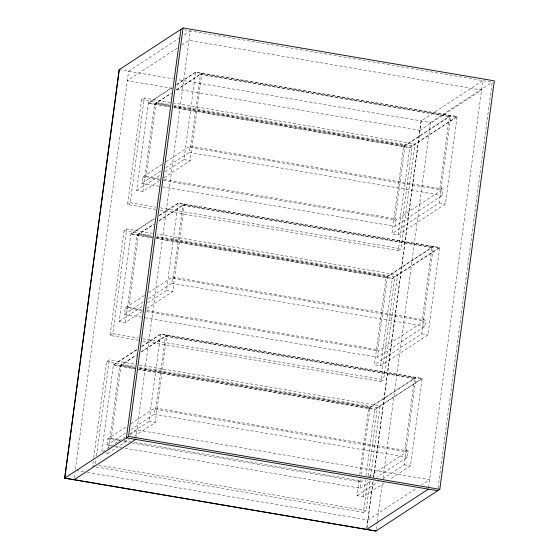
<?xml version="1.0" encoding="UTF-8"?>
<svg xmlns="http://www.w3.org/2000/svg" width="559" height="559" viewBox="0 0 559 559"><rect width="100%" height="100%" fill="white"/><g stroke="black" fill="none" stroke-linecap="round" stroke-linejoin="round"><path stroke-width="0.42" stroke-dasharray="2.79 2.1" d="M74.249 478.036L75.018 472.774M75.409 469.364L128.598 71.21M93.29 461.196L92.598 466.388L94.639 465.053M93.751 457.73L106.573 361.645L109.291 359.87L135.082 364.251M138.436 340.284L110.067 335.463L124.042 230.72L126.76 228.945L152.551 233.327M155.905 209.359L127.536 204.538L141.511 99.795L144.229 98.021L170.02 102.402M95.435 463.746L96.008 459.414M96.469 455.955L109.291 359.87M110.067 335.463L112.785 333.688L126.76 228.945M127.536 204.538L130.254 202.763L144.229 98.021M136.689 349.641L113.4 364.852L101.731 452.315L125.02 437.096M142.168 311.51L125.426 322.445L119.2 321.383L130.869 233.928L154.158 218.716M159.636 180.585L142.894 191.52L136.669 190.458L148.338 103.003L171.627 87.791M111.22 445.893L106.93 445.16L107.768 438.878L126.69 426.517M141.567 317.156L124.398 314.235L125.237 307.953L144.886 295.117M159.035 186.224L141.867 183.31L142.706 177.028L162.355 164.185M105.623 452.972L107.957 453.37L108.187 451.644M108.649 448.192L119.626 365.914L136.361 354.979M125.426 322.445L137.095 234.983L153.837 224.047M142.894 191.52L154.563 104.058L171.306 93.122M109.843 439.227L111.262 438.305L121.044 364.985L134.789 367.319M127.312 308.302L128.731 307.38L138.513 234.06L152.258 236.394M144.781 177.378L146.199 176.448L155.982 103.135L169.726 105.469M135.865 438.549L190.256 30.927L183.003 35.664M130.114 433.77L149.029 421.409L160.706 333.947L422.171 378.373L410.502 465.836L390.126 479.147M147.583 302.845L166.505 290.484L178.174 203.022L439.64 247.448L427.97 334.911L380.672 365.817L374.446 364.754L386.115 277.299L433.414 246.393L421.745 333.849L374.446 364.754M165.052 171.92L183.974 159.553L195.643 72.097L457.108 116.524L445.439 203.986L398.141 234.885L391.915 233.83L403.584 146.374L450.882 115.468L439.213 202.924L391.915 233.83M130.946 429.473L154.228 414.254L155.067 407.972L408.238 450.987L407.399 457.276L376.836 477.246M148.415 298.548L171.704 283.329L172.542 277.047L425.706 320.062L424.868 326.351L377.57 357.25L144.998 317.736M165.883 167.623L189.173 152.404L190.011 146.123L443.175 189.138L442.337 195.419L395.038 226.325L162.466 186.811M155.723 409.251L165.506 335.931L414.526 378.247L404.744 451.567L155.723 409.251L157.142 408.322M173.192 278.326L182.975 205.006L431.995 247.323L422.213 320.635L173.192 278.326L174.611 277.397M190.661 147.401L200.45 74.081L449.464 116.391L439.681 189.711L190.661 147.401L192.086 146.472M134.153 436.251L155.255 422.464L166.924 335.009L141.455 351.646M146.528 308.659L172.724 291.539L184.4 204.084L158.931 220.721M163.997 177.727L190.2 160.615L201.869 73.152L176.399 89.796M384.306 482.948L363.203 496.741L356.977 495.679L359.276 478.427M359.779 474.668L368.647 408.224L415.945 377.318L404.276 464.774L383.174 478.567M358.864 481.544L360.282 480.614L360.513 478.895M361.086 474.605L370.065 407.294L139.079 368.046M376.333 350.619L377.751 349.689L387.534 276.37L156.548 237.121M393.802 219.694L395.22 218.765L405.002 145.445L174.017 106.196M124.95 448.227L360.101 488.182L360.939 481.893L364.573 479.517M377.57 357.25L378.408 350.968L425.706 320.062M395.038 226.325L395.877 220.043L443.175 189.138M363.203 496.741L365.502 479.482M365.963 476.03L374.872 409.279L422.171 378.373M380.672 365.817L392.341 278.354L439.64 247.448M398.141 234.885L409.81 147.429L457.108 116.524M96.036 466.975L363.406 512.4L367.675 480.377M368.255 476.044L377.381 407.665L139.24 367.2M142.734 341.011L380.875 381.476L394.85 276.733L156.709 236.275M160.202 210.086L398.343 250.551L412.318 145.808L174.177 105.351M363.406 512.4L366.124 510.626L370.163 480.328M370.624 476.869L380.099 405.883L139.38 364.985M380.875 381.476L383.593 379.701L397.568 274.958L156.848 234.06M398.343 250.551L401.062 248.776L415.037 144.033L174.317 103.129M366.732 528.604L373.084 480.999M373.545 477.54L421.123 120.975L482.85 80.643L428.46 488.266M366.921 527.703L373.153 480.95M373.615 477.491L421.193 120.926M376.186 529.317L377.108 522.392M377.227 521.533L382.496 482.536M382.999 478.259L430.528 122.519L177.58 79.595M438.032 488.126L492.186 82.229L183.464 29.774M128.528 71.259L178.649 38.508M177.392 47.934L127.27 80.685L172.088 88.245M181.745 45.09L188.998 40.353L481.592 90.069L419.865 130.401M176.721 84.458L195.643 72.097M171.585 88.098L148.296 103.317L169.118 106.853M176.679 84.772L195.601 72.411L457.066 116.838L409.768 147.744L173.416 107.587M154.522 104.372L171.264 93.437M176.358 90.111L201.827 73.467M165.995 161.81L190.011 146.123M141.867 183.31L160.789 170.949M136.669 190.458L159.958 175.246M159.252 215.383L178.174 203.022M154.116 219.03L130.827 234.242L152.509 237.924M159.21 215.697L178.132 203.336L439.598 247.763L392.299 278.668L155.947 238.511M137.053 235.297L153.795 224.362M158.889 221.036L184.358 204.398M148.526 292.734L172.542 277.047M124.398 314.235L143.321 301.874M119.2 321.383L142.489 306.171M430.458 122.561L492.186 82.229M403.542 146.689L450.84 115.783M141.783 346.307L160.706 333.947M136.648 349.955L113.358 365.167L135.04 368.849M141.741 346.622L160.664 334.261L422.129 378.688L374.83 409.593L138.478 369.436M119.584 366.229L136.319 355.293M141.413 351.96L166.882 335.323M439.681 189.711L441.1 188.788M131.058 423.659L155.067 407.972M106.93 445.16L125.852 432.799M129.751 434.727L137.004 429.99L429.605 479.706L421.626 484.919M107.957 453.37L129.059 439.584M386.073 277.613L433.372 246.708M422.213 320.635L423.631 319.713M368.605 408.538L415.903 377.632M404.744 451.567L406.162 450.638M368.94 476.666L408.238 450.987M360.101 488.182L371.742 480.572M356.977 495.679L378.806 481.418M367.878 520.038L416.546 488.238M200.408 74.396L449.422 116.705M119.186 69.672L173.346 78.819M176.323 89.021L419.935 130.359M141.511 99.795L169.88 104.617M155.94 103.45L169.684 105.784M173.975 106.51L404.961 145.759M148.338 103.003L170.02 106.685M174.317 107.419L409.81 147.429M189.173 152.404L442.337 195.419M183.974 159.553L190.2 160.615M439.213 202.924L445.439 203.986M146.199 176.448L159.944 178.789M164.234 179.516L395.22 218.765M142.706 177.028L160.237 180.005M163.305 180.529L395.877 220.043M182.933 205.321L431.953 247.637M130.254 202.763L156.045 207.144M160.342 207.871L401.062 248.776M124.042 230.72L152.411 235.542M138.471 234.375L152.216 236.709M156.506 237.435L387.492 276.684M130.869 233.928L152.551 237.61M156.848 238.344L392.341 278.354M171.704 283.329L424.868 326.351M166.505 290.484L172.724 291.539M421.745 333.849L427.97 334.911M128.731 307.38L142.475 309.714M146.765 310.441L377.751 349.689M125.237 307.953L142.769 310.93M146.696 311.601L378.408 350.968M165.464 336.245L414.485 378.562M112.785 333.688L138.576 338.069M142.873 338.796L383.593 379.701M106.573 361.645L134.943 366.466M121.003 365.3L134.747 367.633M139.037 368.36L370.023 407.609M113.4 364.852L135.082 368.535M138.52 369.122L374.872 409.279M154.228 414.254L407.399 457.276M149.029 421.409L155.255 422.464M404.276 464.774L410.502 465.836M111.262 438.305L120.709 439.905M124.147 440.492L131.016 441.659M134.446 442.239L360.282 480.614M107.768 438.878L120.15 440.981M123.581 441.561L128.738 442.442M131.798 442.959L360.939 481.893M114.658 446.473L121.52 447.64M98.754 465.193L366.124 510.626M76.143 470.468L83.955 471.733M87.33 472.369L367.948 519.989"/><path stroke-width="0.84" d="M376.025 531.001L64.753 478.113L119.186 69.672L183.045 27.95L494.317 80.838L439.814 489.328L375.955 531.05L64.683 478.162L119.263 69.623M180.913 29.341L126.411 437.83L437.683 490.718M64.683 478.162L128.542 436.439L183.045 27.95M74.026 479.748L135.746 439.416M366.62 529.464L428.348 489.132M128.542 436.439L439.814 489.328"/></g></svg>
